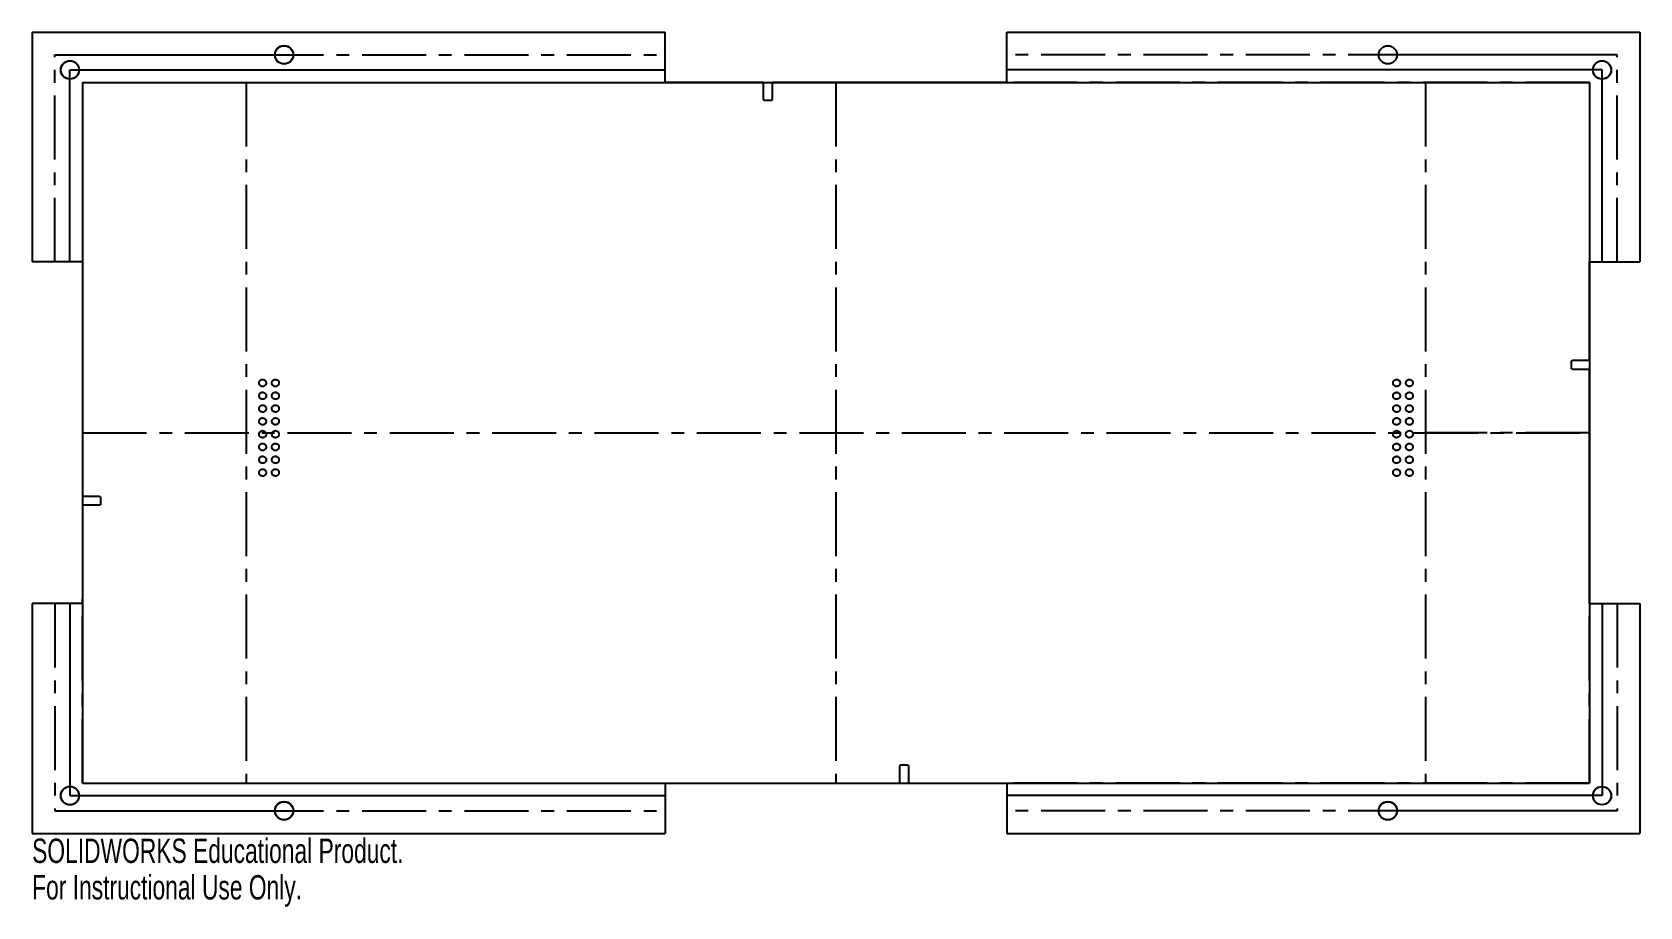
# Model space of a CAD drawing. Header units: millimetres. Extents: x -179 to 140, y -103 to 70.
import ezdxf

# ---------------------------------------------------------------- set-up
doc = ezdxf.new("R2010")
doc.units = ezdxf.units.MM
doc.linetypes.add('CENTERX2', pattern=[20.32, 12.7, -2.54, 2.54, -2.54])
doc.styles.add('SLDTEXTSTYLE0', font='TXT', dxfattribs={"width": 0.7})

msp = doc.modelspace()

# ---------------------------------------------------------------- linework, layer by layer
at = {"color": 7, "linetype": 'Continuous', "lineweight": 25}
for p, q in [((-179.03, 70.3), (-179.03, 24.7)), ((-179.03, 70.3), (-53.43, 70.3)), ((-53.43, 60.3), (-53.43, 70.3)), ((14.37, 60.3), (14.37, 70.3)), ((14.37, 70.3), (139.97, 70.3)), ((139.97, 70.3), (139.97, 24.7)), ((-33.92, 60.3), (-53.43, 60.3)), ((-33.92, 57), (-33.92, 60.3)), ((-32.14, 57), (-32.14, 60.3)), ((14.37, 60.3), (-32.14, 60.3)), ((-33.81, 56.71), (-33.92, 57)), ((-32.24, 56.71), (-33.81, 56.71)), ((-32.24, 56.71), (-32.14, 57)), ((-169.03, 24.7), (-179.03, 24.7)), ((-169.03, 24.7), (-169.03, -21.81)), ((129.97, 24.7), (139.97, 24.7)), ((129.97, 5.19), (129.97, 24.7)), ((126.38, 5.08), (126.67, 5.19)), ((126.38, 3.51), (126.38, 5.08)), ((126.38, 3.51), (126.67, 3.41)), ((126.67, 5.19), (129.97, 5.19)), ((126.67, 3.41), (129.97, 3.41)), ((129.97, -43.1), (129.97, 3.41)), ((-165.72, -21.81), (-169.03, -21.81)), ((-165.44, -21.92), (-165.72, -21.81)), ((-165.44, -21.92), (-165.44, -23.49)), ((-169.03, -23.59), (-169.03, -43.1)), ((-165.72, -23.59), (-169.03, -23.59)), ((-165.44, -23.49), (-165.72, -23.59)), ((-179.03, -43.1), (-179.03, -88.7)), ((-169.03, -43.1), (-179.03, -43.1)), ((129.97, -43.1), (139.97, -43.1)), ((139.97, -43.1), (139.97, -88.7)), ((-6.81, -75.11), (-6.92, -75.4)), ((-6.92, -75.4), (-6.92, -78.7)), ((-6.81, -75.11), (-5.24, -75.11)), ((-5.24, -75.11), (-5.14, -75.4)), ((-5.14, -75.4), (-5.14, -78.7)), ((-53.43, -78.7), (-6.92, -78.7)), ((-53.43, -78.7), (-53.43, -88.7)), ((-5.14, -78.7), (14.37, -78.7)), ((14.37, -78.7), (14.37, -88.7)), ((-179.03, -88.7), (-53.43, -88.7)), ((14.37, -88.7), (139.97, -88.7))]:
    msp.add_line(p, q, dxfattribs=at)
at = {"color": 7, "linetype": 'Continuous'}
for p, q in [((-174.53, 65.8), (-129.03, 65.8)), ((135.47, 65.8), (89.97, 65.8)), ((-171.53, 24.7), (-171.53, 62.8)), ((-171.53, 62.8), (-53.43, 62.8)), ((132.47, 62.8), (14.37, 62.8)), ((132.47, 24.7), (132.47, 62.8)), ((-169.03, 60.3), (129.97, 60.3)), ((-169.03, 60.3), (-169.03, -78.7)), ((129.97, 60.3), (129.97, -78.7)), ((-171.53, -43.1), (-171.53, -81.2)), ((132.47, -43.1), (132.47, -81.2)), ((-169.03, -78.7), (129.97, -78.7)), ((-171.53, -81.2), (-53.43, -81.2)), ((132.47, -81.2), (14.37, -81.2)), ((-174.53, -84.2), (-129.03, -84.2)), ((135.47, -84.2), (89.97, -84.2))]:
    msp.add_line(p, q, dxfattribs=at)
at = {"color": 7, "linetype": 'CENTERX2'}
for p, q in [((-174.53, 24.7), (-174.53, 65.8)), ((-174.53, 65.8), (-53.43, 65.8)), ((135.47, 65.8), (14.37, 65.8)), ((135.47, 24.7), (135.47, 65.8)), ((-169.03, 60.3), (-169.03, 23.7)), ((-169.03, 60.3), (-52.43, 60.3)), ((-136.53, 60.3), (-136.53, -78.7)), ((-136.53, 60.3), (-136.53, 5.8)), ((-19.53, 60.3), (-19.53, -78.7)), ((-19.53, 60.3), (-19.53, -78.7)), ((-19.53, 60.3), (-19.53, -78.7)), ((129.97, 60.3), (13.37, 60.3)), ((97.47, 60.3), (97.47, -78.7)), ((97.47, 60.3), (97.47, 5.8)), ((129.97, 60.3), (129.97, 23.7)), ((-169.03, -9.2), (-136.53, -9.2)), ((-169.03, -9.2), (129.97, -9.2)), ((-169.03, -9.2), (129.97, -9.2)), ((-169.03, -9.2), (129.97, -9.2)), ((129.97, -9.2), (97.47, -9.2)), ((-174.53, -43.1), (-174.53, -84.2)), ((-169.03, -78.7), (-169.03, -42.1)), ((129.97, -78.7), (129.97, -42.1)), ((135.47, -43.1), (135.47, -84.2)), ((-169.03, -78.7), (-52.43, -78.7)), ((129.97, -78.7), (13.37, -78.7)), ((-174.53, -84.2), (-53.43, -84.2)), ((135.47, -84.2), (14.37, -84.2))]:
    msp.add_line(p, q, dxfattribs=at)
at = {"color": 7, "linetype": 'Continuous', "lineweight": 25}
for centre, radius in [((-129.03, 65.8), 1.83), ((-129.03, 65.8), 1.8), ((89.97, 65.8), 1.82), ((89.97, 65.8), 1.8), ((-171.53, 62.8), 1.83), ((-171.53, 62.8), 1.8), ((132.47, 62.8), 1.82), ((132.47, 62.8), 1.8), ((-171.53, -81.2), 1.83), ((-171.53, -81.2), 1.8), ((132.47, -81.2), 1.82), ((132.47, -81.2), 1.8), ((-129.03, -84.2), 1.83), ((-129.03, -84.2), 1.8), ((89.97, -84.2), 1.83), ((89.97, -84.2), 1.8)]:
    msp.add_circle(centre, radius, dxfattribs=at)
for points, knots in [([(-133.3, 1.39), (-133.38, 1.38), (-133.53, 1.37), (-133.74, 1.25), (-133.9, 1.07), (-133.99, 0.85), (-134.01, 0.61), (-133.94, 0.38), (-133.8, 0.18), (-133.6, 0.04), (-133.37, -0.02), (-133.13, -0.01), (-132.91, 0.09), (-132.74, 0.25), (-132.62, 0.46), (-132.58, 0.7), (-132.63, 0.93), (-132.75, 1.14), (-132.93, 1.3), (-133.12, 1.38), (-133.25, 1.39), (-133.3, 1.39)], [0, 0, 0, 0, 0.053689, 0.107377, 0.161066, 0.214755, 0.268444, 0.322132, 0.375821, 0.42951, 0.483199, 0.536887, 0.590576, 0.644265, 0.697953, 0.751642, 0.805331, 0.85902, 0.912708, 0.966397, 1, 1, 1, 1]), ([(-130.76, 1.39), (-130.84, 1.38), (-130.99, 1.37), (-131.2, 1.25), (-131.36, 1.07), (-131.45, 0.85), (-131.47, 0.61), (-131.4, 0.38), (-131.26, 0.18), (-131.06, 0.04), (-130.83, -0.02), (-130.59, -0.01), (-130.37, 0.09), (-130.2, 0.25), (-130.08, 0.46), (-130.04, 0.7), (-130.09, 0.93), (-130.21, 1.14), (-130.39, 1.3), (-130.58, 1.38), (-130.71, 1.39), (-130.76, 1.39)], [0, 0, 0, 0, 0.053689, 0.107377, 0.161066, 0.214755, 0.268444, 0.322132, 0.375821, 0.42951, 0.483199, 0.536887, 0.590576, 0.644265, 0.697953, 0.751642, 0.805331, 0.85902, 0.912708, 0.966397, 1, 1, 1, 1]), ([(91.7, -0.01), (91.78, 0), (91.94, 0.01), (92.15, 0.13), (92.31, 0.31), (92.4, 0.53), (92.41, 0.77), (92.34, 1), (92.2, 1.2), (92.01, 1.33), (91.78, 1.4), (91.54, 1.38), (91.32, 1.29), (91.14, 1.13), (91.03, 0.92), (90.99, 0.68), (91.03, 0.45), (91.15, 0.24), (91.33, 0.08), (91.53, 0), (91.65, -0.01), (91.7, -0.01)], [0, 0, 0, 0, 0.053689, 0.107377, 0.161066, 0.214755, 0.268444, 0.322132, 0.375821, 0.42951, 0.483199, 0.536887, 0.590576, 0.644265, 0.697953, 0.751642, 0.805331, 0.85902, 0.912708, 0.966397, 1, 1, 1, 1]), ([(94.24, -0.01), (94.32, 0), (94.48, 0.01), (94.69, 0.13), (94.85, 0.31), (94.94, 0.53), (94.95, 0.77), (94.88, 1), (94.74, 1.2), (94.55, 1.33), (94.32, 1.4), (94.08, 1.38), (93.86, 1.29), (93.68, 1.13), (93.57, 0.92), (93.53, 0.68), (93.57, 0.45), (93.69, 0.24), (93.87, 0.08), (94.07, 0), (94.19, -0.01), (94.24, -0.01)], [0, 0, 0, 0, 0.053689, 0.107377, 0.161066, 0.214755, 0.268444, 0.322132, 0.375821, 0.42951, 0.483199, 0.536887, 0.590576, 0.644265, 0.697953, 0.751642, 0.805331, 0.85902, 0.912708, 0.966397, 1, 1, 1, 1]), ([(-133.3, -1.15), (-133.38, -1.16), (-133.53, -1.17), (-133.74, -1.29), (-133.9, -1.47), (-133.99, -1.69), (-134.01, -1.93), (-133.94, -2.16), (-133.8, -2.36), (-133.6, -2.5), (-133.37, -2.56), (-133.13, -2.55), (-132.91, -2.45), (-132.74, -2.29), (-132.62, -2.08), (-132.58, -1.84), (-132.63, -1.61), (-132.75, -1.4), (-132.93, -1.24), (-133.12, -1.16), (-133.25, -1.15), (-133.3, -1.15)], [0, 0, 0, 0, 0.053689, 0.107377, 0.161066, 0.214755, 0.268444, 0.322132, 0.375821, 0.42951, 0.483199, 0.536887, 0.590576, 0.644265, 0.697953, 0.751642, 0.805331, 0.85902, 0.912708, 0.966397, 1, 1, 1, 1]), ([(-130.76, -1.15), (-130.84, -1.16), (-130.99, -1.17), (-131.2, -1.29), (-131.36, -1.47), (-131.45, -1.69), (-131.47, -1.93), (-131.4, -2.16), (-131.26, -2.36), (-131.06, -2.5), (-130.83, -2.56), (-130.59, -2.55), (-130.37, -2.45), (-130.2, -2.29), (-130.08, -2.08), (-130.04, -1.84), (-130.09, -1.61), (-130.21, -1.4), (-130.39, -1.24), (-130.58, -1.16), (-130.71, -1.15), (-130.76, -1.15)], [0, 0, 0, 0, 0.053689, 0.107377, 0.161066, 0.214755, 0.268444, 0.322132, 0.375821, 0.42951, 0.483199, 0.536887, 0.590576, 0.644265, 0.697953, 0.751642, 0.805331, 0.85902, 0.912708, 0.966397, 1, 1, 1, 1]), ([(91.7, -2.55), (91.78, -2.54), (91.94, -2.53), (92.15, -2.41), (92.31, -2.23), (92.4, -2.01), (92.41, -1.77), (92.34, -1.54), (92.2, -1.34), (92.01, -1.21), (91.78, -1.14), (91.54, -1.16), (91.32, -1.25), (91.14, -1.41), (91.03, -1.62), (90.99, -1.86), (91.03, -2.09), (91.15, -2.3), (91.33, -2.46), (91.53, -2.54), (91.65, -2.55), (91.7, -2.55)], [0, 0, 0, 0, 0.053689, 0.107377, 0.161066, 0.214755, 0.268444, 0.322132, 0.375821, 0.42951, 0.483199, 0.536887, 0.590576, 0.644265, 0.697953, 0.751642, 0.805331, 0.85902, 0.912708, 0.966397, 1, 1, 1, 1]), ([(94.24, -2.55), (94.32, -2.54), (94.48, -2.53), (94.69, -2.41), (94.85, -2.23), (94.94, -2.01), (94.95, -1.77), (94.88, -1.54), (94.74, -1.34), (94.55, -1.21), (94.32, -1.14), (94.08, -1.16), (93.86, -1.25), (93.68, -1.41), (93.57, -1.62), (93.53, -1.86), (93.57, -2.09), (93.69, -2.3), (93.87, -2.46), (94.07, -2.54), (94.19, -2.55), (94.24, -2.55)], [0, 0, 0, 0, 0.053689, 0.107377, 0.161066, 0.214755, 0.268444, 0.322132, 0.375821, 0.42951, 0.483199, 0.536887, 0.590576, 0.644265, 0.697953, 0.751642, 0.805331, 0.85902, 0.912708, 0.966397, 1, 1, 1, 1]), ([(-133.3, -3.69), (-133.38, -3.7), (-133.53, -3.71), (-133.74, -3.83), (-133.9, -4.01), (-133.99, -4.23), (-134.01, -4.47), (-133.94, -4.7), (-133.8, -4.9), (-133.6, -5.04), (-133.37, -5.1), (-133.13, -5.09), (-132.91, -4.99), (-132.74, -4.83), (-132.62, -4.62), (-132.58, -4.38), (-132.63, -4.15), (-132.75, -3.94), (-132.93, -3.78), (-133.12, -3.7), (-133.25, -3.69), (-133.3, -3.69)], [0, 0, 0, 0, 0.053689, 0.107377, 0.161066, 0.214755, 0.268444, 0.322132, 0.375821, 0.42951, 0.483199, 0.536887, 0.590576, 0.644265, 0.697953, 0.751642, 0.805331, 0.85902, 0.912708, 0.966397, 1, 1, 1, 1]), ([(-133.3, -6.23), (-133.38, -6.24), (-133.53, -6.25), (-133.74, -6.37), (-133.9, -6.55), (-133.99, -6.77), (-134.01, -7.01), (-133.94, -7.24), (-133.8, -7.44), (-133.6, -7.58), (-133.37, -7.64), (-133.13, -7.63), (-132.91, -7.53), (-132.74, -7.37), (-132.62, -7.16), (-132.58, -6.92), (-132.63, -6.69), (-132.75, -6.48), (-132.93, -6.32), (-133.12, -6.24), (-133.25, -6.23), (-133.3, -6.23)], [0, 0, 0, 0, 0.053689, 0.107377, 0.161066, 0.214755, 0.268444, 0.322132, 0.375821, 0.42951, 0.483199, 0.536887, 0.590576, 0.644265, 0.697953, 0.751642, 0.805331, 0.85902, 0.912708, 0.966397, 1, 1, 1, 1]), ([(-130.76, -3.69), (-130.84, -3.7), (-130.99, -3.71), (-131.2, -3.83), (-131.36, -4.01), (-131.45, -4.23), (-131.47, -4.47), (-131.4, -4.7), (-131.26, -4.9), (-131.06, -5.04), (-130.83, -5.1), (-130.59, -5.09), (-130.37, -4.99), (-130.2, -4.83), (-130.08, -4.62), (-130.04, -4.38), (-130.09, -4.15), (-130.21, -3.94), (-130.39, -3.78), (-130.58, -3.7), (-130.71, -3.69), (-130.76, -3.69)], [0, 0, 0, 0, 0.053689, 0.107377, 0.161066, 0.214755, 0.268444, 0.322132, 0.375821, 0.42951, 0.483199, 0.536887, 0.590576, 0.644265, 0.697953, 0.751642, 0.805331, 0.85902, 0.912708, 0.966397, 1, 1, 1, 1]), ([(-130.76, -6.23), (-130.77, -6.23), (-130.82, -6.23), (-130.94, -6.25), (-131.13, -6.32), (-131.31, -6.48), (-131.43, -6.69), (-131.47, -6.92), (-131.43, -7.16), (-131.32, -7.37), (-131.14, -7.53), (-130.92, -7.62), (-130.68, -7.64), (-130.45, -7.58), (-130.26, -7.44), (-130.12, -7.25), (-130.05, -7.02), (-130.06, -6.78), (-130.15, -6.55), (-130.31, -6.38), (-130.52, -6.25), (-130.68, -6.24), (-130.76, -6.23)], [0, 0, 0, 0, 0.006617, 0.033172, 0.086859, 0.140546, 0.194234, 0.247921, 0.301609, 0.355296, 0.408983, 0.462671, 0.516358, 0.570046, 0.623733, 0.67742, 0.731108, 0.784795, 0.838483, 0.89217, 0.945858, 1, 1, 1, 1]), ([(91.7, -5.09), (91.78, -5.08), (91.94, -5.07), (92.15, -4.95), (92.31, -4.77), (92.4, -4.55), (92.41, -4.31), (92.34, -4.08), (92.2, -3.88), (92.01, -3.75), (91.78, -3.68), (91.54, -3.7), (91.32, -3.79), (91.14, -3.95), (91.03, -4.16), (90.99, -4.4), (91.03, -4.63), (91.15, -4.84), (91.33, -5), (91.53, -5.08), (91.65, -5.09), (91.7, -5.09)], [0, 0, 0, 0, 0.053689, 0.107377, 0.161066, 0.214755, 0.268444, 0.322132, 0.375821, 0.42951, 0.483199, 0.536887, 0.590576, 0.644265, 0.697953, 0.751642, 0.805331, 0.85902, 0.912708, 0.966397, 1, 1, 1, 1]), ([(91.7, -7.63), (91.78, -7.62), (91.94, -7.61), (92.15, -7.49), (92.31, -7.31), (92.4, -7.09), (92.41, -6.85), (92.34, -6.62), (92.2, -6.42), (92.01, -6.29), (91.78, -6.22), (91.54, -6.24), (91.32, -6.33), (91.14, -6.49), (91.03, -6.7), (90.99, -6.94), (91.03, -7.17), (91.15, -7.38), (91.33, -7.54), (91.53, -7.62), (91.65, -7.63), (91.7, -7.63)], [0, 0, 0, 0, 0.053689, 0.107377, 0.161066, 0.214755, 0.268444, 0.322132, 0.375821, 0.42951, 0.483199, 0.536887, 0.590576, 0.644265, 0.697953, 0.751642, 0.805331, 0.85902, 0.912708, 0.966397, 1, 1, 1, 1]), ([(94.24, -5.09), (94.32, -5.08), (94.48, -5.07), (94.69, -4.95), (94.85, -4.77), (94.94, -4.55), (94.95, -4.31), (94.88, -4.08), (94.74, -3.88), (94.55, -3.75), (94.32, -3.68), (94.08, -3.7), (93.86, -3.79), (93.68, -3.95), (93.57, -4.16), (93.53, -4.4), (93.57, -4.63), (93.69, -4.84), (93.87, -5), (94.07, -5.08), (94.19, -5.09), (94.24, -5.09)], [0, 0, 0, 0, 0.053689, 0.107377, 0.161066, 0.214755, 0.268444, 0.322132, 0.375821, 0.42951, 0.483199, 0.536887, 0.590576, 0.644265, 0.697953, 0.751642, 0.805331, 0.85902, 0.912708, 0.966397, 1, 1, 1, 1]), ([(94.24, -7.63), (94.32, -7.62), (94.48, -7.61), (94.69, -7.49), (94.85, -7.31), (94.94, -7.09), (94.95, -6.85), (94.88, -6.62), (94.74, -6.42), (94.55, -6.29), (94.32, -6.22), (94.08, -6.24), (93.86, -6.33), (93.68, -6.49), (93.57, -6.7), (93.53, -6.94), (93.57, -7.17), (93.69, -7.38), (93.87, -7.54), (94.07, -7.62), (94.19, -7.63), (94.24, -7.63)], [0, 0, 0, 0, 0.0536887, 0.1073775, 0.1610662, 0.2147549, 0.2684436, 0.3221324, 0.3758211, 0.4295098, 0.4831985, 0.5368873, 0.590576, 0.6442647, 0.6979535, 0.7516422, 0.8053309, 0.8590196, 0.9127084, 0.9663971, 1, 1, 1, 1]), ([(-133.3, -8.77), (-133.38, -8.78), (-133.53, -8.79), (-133.74, -8.91), (-133.9, -9.09), (-133.99, -9.31), (-134.01, -9.55), (-133.94, -9.78), (-133.8, -9.98), (-133.6, -10.12), (-133.37, -10.18), (-133.13, -10.17), (-132.91, -10.07), (-132.74, -9.91), (-132.62, -9.7), (-132.58, -9.46), (-132.63, -9.23), (-132.75, -9.02), (-132.93, -8.86), (-133.12, -8.78), (-133.25, -8.77), (-133.3, -8.77)], [0, 0, 0, 0, 0.053689, 0.107377, 0.161066, 0.214755, 0.268444, 0.322132, 0.375821, 0.42951, 0.483199, 0.536887, 0.590576, 0.644265, 0.697953, 0.751642, 0.805331, 0.85902, 0.912708, 0.966397, 1, 1, 1, 1]), ([(-130.76, -8.77), (-130.84, -8.78), (-130.99, -8.79), (-131.2, -8.91), (-131.36, -9.09), (-131.45, -9.31), (-131.47, -9.55), (-131.4, -9.78), (-131.26, -9.98), (-131.06, -10.12), (-130.83, -10.18), (-130.59, -10.17), (-130.37, -10.07), (-130.2, -9.91), (-130.08, -9.7), (-130.04, -9.46), (-130.09, -9.23), (-130.21, -9.02), (-130.39, -8.86), (-130.58, -8.78), (-130.71, -8.77), (-130.76, -8.77)], [0, 0, 0, 0, 0.053689, 0.107377, 0.161066, 0.214755, 0.268444, 0.322132, 0.375821, 0.42951, 0.483199, 0.536887, 0.590576, 0.644265, 0.697953, 0.751642, 0.805331, 0.85902, 0.912708, 0.966397, 1, 1, 1, 1]), ([(91.7, -10.17), (91.78, -10.16), (91.94, -10.15), (92.15, -10.03), (92.31, -9.85), (92.4, -9.63), (92.41, -9.39), (92.34, -9.16), (92.2, -8.96), (92.01, -8.83), (91.78, -8.76), (91.54, -8.78), (91.32, -8.87), (91.14, -9.03), (91.03, -9.24), (90.99, -9.48), (91.03, -9.71), (91.15, -9.92), (91.33, -10.08), (91.53, -10.16), (91.65, -10.17), (91.7, -10.17)], [0, 0, 0, 0, 0.053689, 0.107377, 0.161066, 0.214755, 0.268444, 0.322132, 0.375821, 0.42951, 0.483199, 0.536887, 0.590576, 0.644265, 0.697953, 0.751642, 0.805331, 0.85902, 0.912708, 0.966397, 1, 1, 1, 1]), ([(94.24, -10.17), (94.32, -10.16), (94.48, -10.15), (94.69, -10.03), (94.85, -9.85), (94.94, -9.63), (94.95, -9.39), (94.88, -9.16), (94.74, -8.96), (94.55, -8.83), (94.32, -8.76), (94.08, -8.78), (93.86, -8.87), (93.68, -9.03), (93.57, -9.24), (93.53, -9.48), (93.57, -9.71), (93.69, -9.92), (93.87, -10.08), (94.07, -10.16), (94.19, -10.17), (94.24, -10.17)], [0, 0, 0, 0, 0.053689, 0.107377, 0.161066, 0.214755, 0.268444, 0.322132, 0.375821, 0.42951, 0.483199, 0.536887, 0.590576, 0.644265, 0.697953, 0.751642, 0.805331, 0.85902, 0.912708, 0.966397, 1, 1, 1, 1]), ([(-133.3, -11.31), (-133.38, -11.32), (-133.53, -11.33), (-133.74, -11.45), (-133.9, -11.63), (-133.99, -11.85), (-134.01, -12.09), (-133.94, -12.32), (-133.8, -12.52), (-133.6, -12.66), (-133.37, -12.72), (-133.13, -12.71), (-132.91, -12.61), (-132.74, -12.45), (-132.62, -12.24), (-132.58, -12), (-132.63, -11.77), (-132.75, -11.56), (-132.93, -11.4), (-133.12, -11.32), (-133.25, -11.31), (-133.3, -11.31)], [0, 0, 0, 0, 0.053689, 0.107377, 0.161066, 0.214755, 0.268444, 0.322132, 0.375821, 0.42951, 0.483199, 0.536887, 0.590576, 0.644265, 0.697953, 0.751642, 0.805331, 0.85902, 0.912708, 0.966397, 1, 1, 1, 1]), ([(-130.76, -11.31), (-130.84, -11.32), (-130.99, -11.33), (-131.2, -11.45), (-131.36, -11.63), (-131.45, -11.85), (-131.47, -12.09), (-131.4, -12.32), (-131.26, -12.52), (-131.06, -12.66), (-130.83, -12.72), (-130.59, -12.71), (-130.37, -12.61), (-130.2, -12.45), (-130.08, -12.24), (-130.04, -12), (-130.09, -11.77), (-130.21, -11.56), (-130.39, -11.4), (-130.58, -11.32), (-130.71, -11.31), (-130.76, -11.31)], [0, 0, 0, 0, 0.053689, 0.107377, 0.161066, 0.214755, 0.268444, 0.322132, 0.375821, 0.42951, 0.483199, 0.536887, 0.590576, 0.644265, 0.697953, 0.751642, 0.805331, 0.85902, 0.912708, 0.966397, 1, 1, 1, 1]), ([(91.7, -12.71), (91.78, -12.7), (91.94, -12.69), (92.15, -12.57), (92.31, -12.39), (92.4, -12.17), (92.41, -11.93), (92.34, -11.7), (92.2, -11.5), (92.01, -11.37), (91.78, -11.3), (91.54, -11.32), (91.32, -11.41), (91.14, -11.57), (91.03, -11.78), (90.99, -12.02), (91.03, -12.25), (91.15, -12.46), (91.33, -12.62), (91.53, -12.7), (91.65, -12.71), (91.7, -12.71)], [0, 0, 0, 0, 0.053689, 0.107377, 0.161066, 0.214755, 0.268444, 0.322132, 0.375821, 0.42951, 0.483199, 0.536887, 0.590576, 0.644265, 0.697953, 0.751642, 0.805331, 0.85902, 0.912708, 0.966397, 1, 1, 1, 1]), ([(94.24, -12.71), (94.32, -12.7), (94.48, -12.69), (94.69, -12.57), (94.85, -12.39), (94.94, -12.17), (94.95, -11.93), (94.88, -11.7), (94.74, -11.5), (94.55, -11.37), (94.32, -11.3), (94.08, -11.32), (93.86, -11.41), (93.68, -11.57), (93.57, -11.78), (93.53, -12.02), (93.57, -12.25), (93.69, -12.46), (93.87, -12.62), (94.07, -12.7), (94.19, -12.71), (94.24, -12.71)], [0, 0, 0, 0, 0.053689, 0.107377, 0.161066, 0.214755, 0.268444, 0.322132, 0.375821, 0.42951, 0.483199, 0.536887, 0.590576, 0.644265, 0.697953, 0.751642, 0.805331, 0.85902, 0.912708, 0.966397, 1, 1, 1, 1]), ([(-133.3, -13.85), (-133.38, -13.86), (-133.53, -13.87), (-133.74, -13.99), (-133.9, -14.17), (-133.99, -14.39), (-134.01, -14.63), (-133.94, -14.86), (-133.8, -15.06), (-133.6, -15.2), (-133.37, -15.26), (-133.13, -15.25), (-132.91, -15.15), (-132.74, -14.99), (-132.62, -14.78), (-132.58, -14.54), (-132.63, -14.31), (-132.75, -14.1), (-132.93, -13.94), (-133.12, -13.86), (-133.25, -13.85), (-133.3, -13.85)], [0, 0, 0, 0, 0.053689, 0.107377, 0.161066, 0.214755, 0.268444, 0.322132, 0.375821, 0.42951, 0.483199, 0.536887, 0.590576, 0.644265, 0.697953, 0.751642, 0.805331, 0.85902, 0.912708, 0.966397, 1, 1, 1, 1]), ([(-130.76, -13.85), (-130.84, -13.86), (-130.99, -13.87), (-131.2, -13.99), (-131.36, -14.17), (-131.45, -14.39), (-131.47, -14.63), (-131.4, -14.86), (-131.26, -15.06), (-131.06, -15.2), (-130.83, -15.26), (-130.59, -15.25), (-130.37, -15.15), (-130.2, -14.99), (-130.08, -14.78), (-130.04, -14.54), (-130.09, -14.31), (-130.21, -14.1), (-130.39, -13.94), (-130.58, -13.86), (-130.71, -13.85), (-130.76, -13.85)], [0, 0, 0, 0, 0.053689, 0.107377, 0.161066, 0.214755, 0.268444, 0.322132, 0.375821, 0.42951, 0.483199, 0.536887, 0.590576, 0.644265, 0.697953, 0.751642, 0.805331, 0.85902, 0.912708, 0.966397, 1, 1, 1, 1]), ([(91.7, -15.25), (91.78, -15.24), (91.94, -15.23), (92.15, -15.11), (92.31, -14.93), (92.4, -14.71), (92.41, -14.47), (92.34, -14.24), (92.2, -14.04), (92.01, -13.91), (91.78, -13.84), (91.54, -13.86), (91.32, -13.95), (91.14, -14.11), (91.03, -14.32), (90.99, -14.56), (91.03, -14.79), (91.15, -15), (91.33, -15.16), (91.53, -15.24), (91.65, -15.25), (91.7, -15.25)], [0, 0, 0, 0, 0.053689, 0.107377, 0.161066, 0.214755, 0.268444, 0.322132, 0.375821, 0.42951, 0.483199, 0.536887, 0.590576, 0.644265, 0.697953, 0.751642, 0.805331, 0.85902, 0.912708, 0.966397, 1, 1, 1, 1]), ([(94.24, -15.25), (94.32, -15.24), (94.48, -15.23), (94.69, -15.11), (94.85, -14.93), (94.94, -14.71), (94.95, -14.47), (94.88, -14.24), (94.74, -14.04), (94.55, -13.91), (94.32, -13.84), (94.08, -13.86), (93.86, -13.95), (93.68, -14.11), (93.57, -14.32), (93.53, -14.56), (93.57, -14.79), (93.69, -15), (93.87, -15.16), (94.07, -15.24), (94.19, -15.25), (94.24, -15.25)], [0, 0, 0, 0, 0.053689, 0.107377, 0.161066, 0.214755, 0.268444, 0.322132, 0.375821, 0.42951, 0.483199, 0.536887, 0.590576, 0.644265, 0.697953, 0.751642, 0.805331, 0.85902, 0.912708, 0.966397, 1, 1, 1, 1]), ([(-133.3, -16.39), (-133.38, -16.4), (-133.53, -16.41), (-133.74, -16.53), (-133.9, -16.71), (-133.99, -16.93), (-134.01, -17.17), (-133.94, -17.4), (-133.8, -17.6), (-133.6, -17.74), (-133.37, -17.8), (-133.13, -17.79), (-132.91, -17.69), (-132.74, -17.53), (-132.62, -17.32), (-132.58, -17.08), (-132.63, -16.85), (-132.75, -16.64), (-132.93, -16.48), (-133.12, -16.4), (-133.25, -16.39), (-133.3, -16.39)], [0, 0, 0, 0, 0.0536887, 0.1073775, 0.1610662, 0.2147549, 0.2684436, 0.3221324, 0.3758211, 0.4295098, 0.4831985, 0.5368873, 0.590576, 0.6442647, 0.6979535, 0.7516422, 0.8053309, 0.8590196, 0.9127084, 0.9663971, 1, 1, 1, 1]), ([(-130.76, -16.39), (-130.84, -16.4), (-130.99, -16.41), (-131.2, -16.53), (-131.36, -16.71), (-131.45, -16.93), (-131.47, -17.17), (-131.4, -17.4), (-131.26, -17.6), (-131.06, -17.74), (-130.83, -17.8), (-130.59, -17.79), (-130.37, -17.69), (-130.2, -17.53), (-130.08, -17.32), (-130.04, -17.08), (-130.09, -16.85), (-130.21, -16.64), (-130.39, -16.48), (-130.58, -16.4), (-130.71, -16.39), (-130.76, -16.39)], [0, 0, 0, 0, 0.053689, 0.107377, 0.161066, 0.214755, 0.268444, 0.322132, 0.375821, 0.42951, 0.483199, 0.536887, 0.590576, 0.644265, 0.697953, 0.751642, 0.805331, 0.85902, 0.912708, 0.966397, 1, 1, 1, 1]), ([(91.7, -17.79), (91.78, -17.78), (91.94, -17.77), (92.15, -17.65), (92.31, -17.47), (92.4, -17.25), (92.41, -17.01), (92.34, -16.78), (92.2, -16.58), (92.01, -16.45), (91.78, -16.38), (91.54, -16.4), (91.32, -16.49), (91.14, -16.65), (91.03, -16.86), (90.99, -17.1), (91.03, -17.33), (91.15, -17.54), (91.33, -17.7), (91.53, -17.78), (91.65, -17.79), (91.7, -17.79)], [0, 0, 0, 0, 0.053689, 0.107377, 0.161066, 0.214755, 0.268444, 0.322132, 0.375821, 0.42951, 0.483199, 0.536887, 0.590576, 0.644265, 0.697953, 0.751642, 0.805331, 0.85902, 0.912708, 0.966397, 1, 1, 1, 1]), ([(94.24, -17.79), (94.32, -17.78), (94.48, -17.77), (94.69, -17.65), (94.85, -17.47), (94.94, -17.25), (94.95, -17.01), (94.88, -16.78), (94.74, -16.58), (94.55, -16.45), (94.32, -16.38), (94.08, -16.4), (93.86, -16.49), (93.68, -16.65), (93.57, -16.86), (93.53, -17.1), (93.57, -17.33), (93.69, -17.54), (93.87, -17.7), (94.07, -17.78), (94.19, -17.79), (94.24, -17.79)], [0, 0, 0, 0, 0.053689, 0.107377, 0.161066, 0.214755, 0.268444, 0.322132, 0.375821, 0.42951, 0.483199, 0.536887, 0.590576, 0.644265, 0.697953, 0.751642, 0.805331, 0.85902, 0.912708, 0.966397, 1, 1, 1, 1])]:
    msp.add_open_spline(points, degree=3, knots=knots, dxfattribs=at)

# ---------------------------------------------------------------- texts
at = {"color": 7, "linetype": 'Continuous', "char_height": 4.8336, "attachment_point": 1, "style": 'SLDTEXTSTYLE0'}
for s, insert in [('SOLIDWORKS Educational Product.', (-179.03, -89.72)), ('For Instructional Use Only.', (-179.03, -96.97))]:
    msp.add_mtext(s, dxfattribs=dict(at, insert=insert))

doc.saveas('drawing.dxf')
